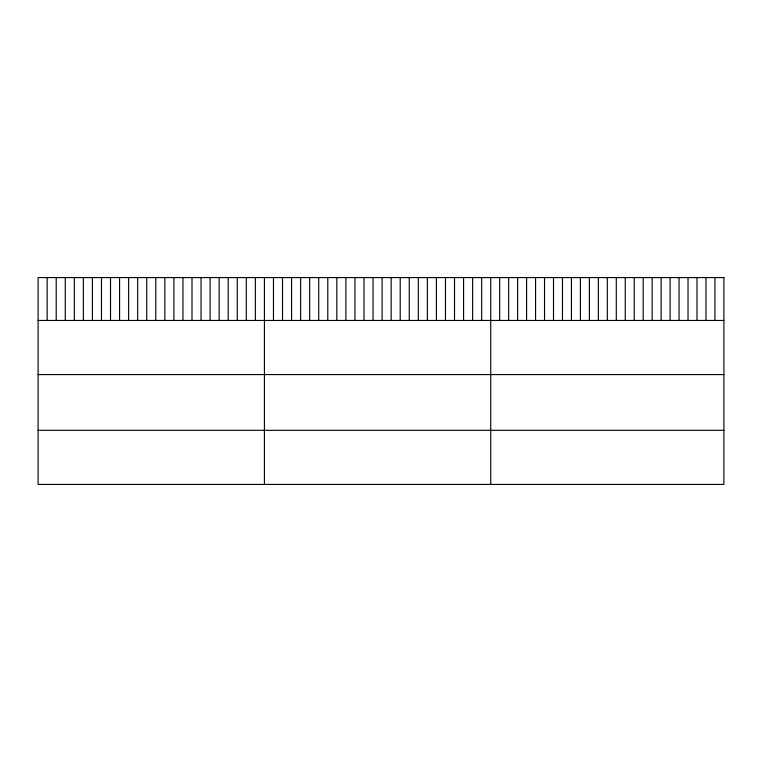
<?xml version="1.0" encoding="UTF-8"?>
<svg xmlns="http://www.w3.org/2000/svg" width="762" height="762" viewBox="0 0 762 762"><rect width="100%" height="100%" fill="white"/><g stroke="black" fill="none" stroke-linecap="round" stroke-linejoin="round"><path stroke-width="1.14" d="M38.1 320.459L723.9 320.459M38.1 374.571L723.9 374.571M38.1 430.32L723.9 430.32M714.927 277.568L714.927 320.459M705.964 277.568L705.964 320.459M696.992 277.568L696.992 320.459M688.029 277.568L688.029 320.459M679.056 277.568L679.056 320.459M670.093 277.568L670.093 320.459M661.121 277.568L661.121 320.459M652.158 277.568L652.158 320.459M643.185 277.568L643.185 320.459M634.222 277.568L634.222 320.459M625.25 277.568L625.25 320.459M616.287 277.568L616.287 320.459M607.314 277.568L607.314 320.459M598.341 277.568L598.341 320.459M589.378 277.568L589.378 320.459M580.406 277.568L580.406 320.459M571.443 277.568L571.443 320.459M562.47 277.568L562.47 320.459M553.507 277.568L553.507 320.459M544.535 277.568L544.535 320.459M535.572 277.568L535.572 320.459M526.599 277.568L526.599 320.459M517.636 277.568L517.636 320.459M508.664 277.568L508.664 320.459M499.701 277.568L499.701 320.459M490.728 277.568L490.728 484.432M481.679 277.568L481.679 320.459M472.621 277.568L472.621 320.459M463.572 277.568L463.572 320.459M454.514 277.568L454.514 320.459M445.465 277.568L445.465 320.459M436.416 277.568L436.416 320.459M427.358 277.568L427.358 320.459M418.309 277.568L418.309 320.459M409.251 277.568L409.251 320.459M400.202 277.568L400.202 320.459M391.154 277.568L391.154 320.459M382.095 277.568L382.095 320.459M373.047 277.568L373.047 320.459M363.988 277.568L363.988 320.459M354.94 277.568L354.94 320.459M345.891 277.568L345.891 320.459M336.833 277.568L336.833 320.459M327.784 277.568L327.784 320.459M318.726 277.568L318.726 320.459M309.677 277.568L309.677 320.459M300.628 277.568L300.628 320.459M291.57 277.568L291.57 320.459M282.521 277.568L282.521 320.459M273.463 277.568L273.463 320.459M264.414 277.568L264.414 484.432M255.365 277.568L255.365 320.459M246.307 277.568L246.307 320.459M237.258 277.568L237.258 320.459M228.2 277.568L228.2 320.459M219.151 277.568L219.151 320.459M210.102 277.568L210.102 320.459M201.044 277.568L201.044 320.459M191.995 277.568L191.995 320.459M182.937 277.568L182.937 320.459M173.888 277.568L173.888 320.459M164.84 277.568L164.84 320.459M155.781 277.568L155.781 320.459M146.733 277.568L146.733 320.459M137.674 277.568L137.674 320.459M128.626 277.568L128.626 320.459M119.577 277.568L119.577 320.459M110.519 277.568L110.519 320.459M101.47 277.568L101.47 320.459M92.412 277.568L92.412 320.459M83.363 277.568L83.363 320.459M74.314 277.568L74.314 320.459M65.256 277.568L65.256 320.459M56.207 277.568L56.207 320.459M47.149 277.568L47.149 320.459M723.9 277.568L38.1 277.568L38.1 484.432L723.9 484.432L723.9 277.568"/></g></svg>
